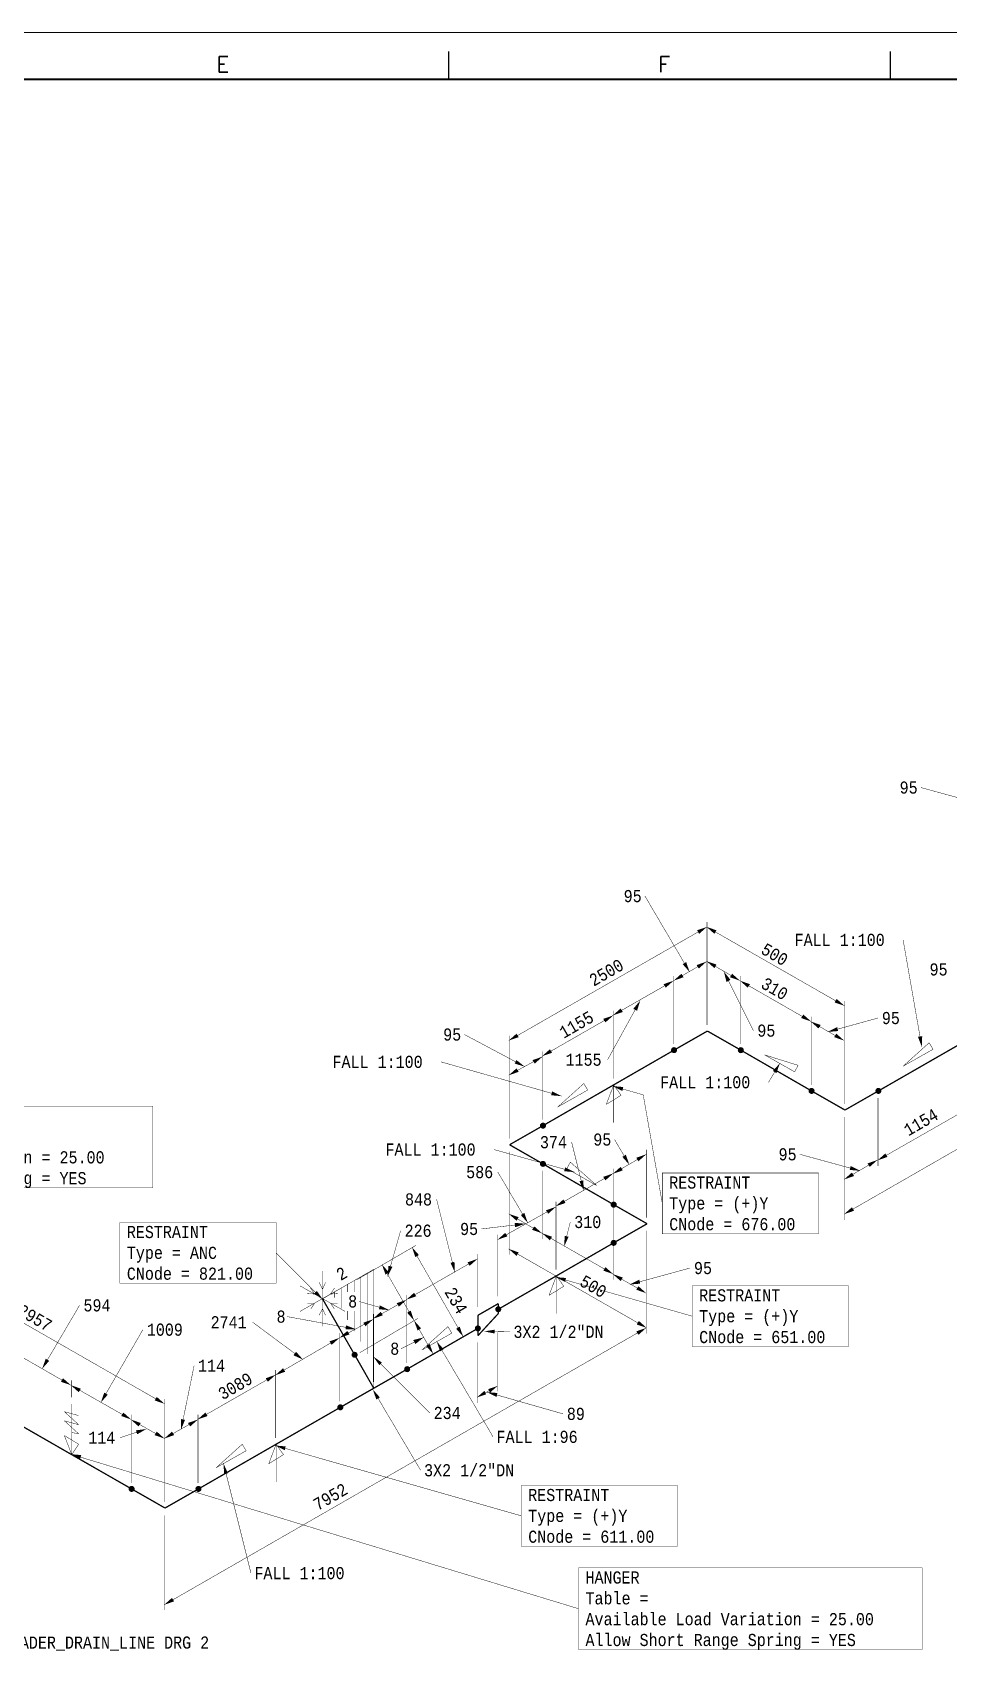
# Model space of a CAD drawing. Header units: millimetres. Extents: x 0 to 841, y 0 to 594.
# Drawn here: x 427 to 638.2, y 221.1 to 594 of the extents above; entities that cross this region are included whole.
import ezdxf

# ---------------------------------------------------------------- set-up
doc = ezdxf.new("R2010")
doc.units = ezdxf.units.MM
for name, color, linetype in [('_TITLE BLOCK', 7, 'Continuous'), ('BACKING', 7, 'Continuous'), ('DIM-LINES', 7, 'Continuous'), ('DIM-TEXT', 7, 'Continuous'), ('FITTINGS', 7, 'Continuous'), ('ISO-TEXT', 7, 'Continuous'), ('PIPE', 7, 'Continuous'), ('WELDS', 7, 'Continuous'), ('타이틀', 7, 'Continuous')]:
    doc.layers.add(name, color=color, linetype=linetype)
doc.styles.add('CG', font='romans.shx')
doc.styles.add('MONOTXT', font='monotxt.shx', dxfattribs={"height": 2.4})

# ---------------------------------------------------------------- blocks, each defined once
blk = doc.blocks.new('[SH1] A1 FORMAT')
at = {"layer": '_TITLE BLOCK', "linetype": 'Continuous', "lineweight": 0}
blk.add_line((1829.72, 594), (988.72, 594), dxfattribs=at)
at = {"layer": '_TITLE BLOCK', "lineweight": 40}
blk.add_line((1817.11, 583.16), (1002.54, 583.16), dxfattribs=at)
at = {"layer": '타이틀', "color": 7}
for p, q in [((1511.64, 589.58), (1511.64, 583.16)), ((1613.46, 589.58), (1613.46, 583.16))]:
    blk.add_line(p, q, dxfattribs=at)
at = {"layer": '타이틀', "color": 7, "style": 'CG'}
for s, p in [('E', (1458.16, 584.81, 0)), ('F', (1559.98, 584.81, 0))]:
    blk.add_text(s, height=3.6, dxfattribs=at).set_placement(p)
blk = doc.blocks.new('block8')
at = {"layer": 'ISO-TEXT'}
blk.add_hatch(color=256, dxfattribs=at).paths.add_polyline_path([(0, 0), (1.6, -1.8), (0.8, -2.3)])
at = {"layer": 'ISO-TEXT', "linetype": 'ByBlock', "const_width": 0.1}
blk.add_lwpolyline([(11, -18.599), (0, 0)], dxfattribs=at)
blk = doc.blocks.new('block9')
at = {"layer": 'ISO-TEXT'}
blk.add_hatch(color=256, dxfattribs=at).paths.add_polyline_path([(0, 0), (1.6, -1.8), (0.8, -2.3)])
at = {"layer": 'ISO-TEXT', "linetype": 'ByBlock', "const_width": 0.1}
blk.add_lwpolyline([(13, -21.999), (0, 0)], dxfattribs=at)
blk = doc.blocks.new('block10')
at = {"layer": 'ISO-TEXT'}
blk.add_hatch(color=256, dxfattribs=at).paths.add_polyline_path([(0, 0), (2.4, 0.4), (2.4, -0.5)])
at = {"layer": 'ISO-TEXT', "linetype": 'ByBlock', "const_width": 0.1}
blk.add_lwpolyline([(5.9, -0.1), (0, 0)], dxfattribs=at)
blk = doc.blocks.new('block11')
at = {"layer": 'ISO-TEXT'}
blk.add_hatch(color=256, dxfattribs=at).paths.add_polyline_path([(0, 0), (-2.4, 0.2), (-2.2, 1.1)])
at = {"layer": 'ISO-TEXT', "linetype": 'ByBlock', "const_width": 0.1}
blk.add_lwpolyline([(-18.6, 5.2), (0, 0)], dxfattribs=at)
blk = doc.blocks.new('block12')
at = {"layer": 'ISO-TEXT'}
blk.add_hatch(color=256, dxfattribs=at).paths.add_polyline_path([(0, 0), (-2.4, 0.2), (-2.201, 1.1)])
at = {"layer": 'ISO-TEXT', "linetype": 'ByBlock', "const_width": 0.1}
blk.add_lwpolyline([(-27.8, 7.9), (0, 0)], dxfattribs=at)
blk = doc.blocks.new('block13')
at = {"layer": 'ISO-TEXT'}
blk.add_hatch(color=256, dxfattribs=at).paths.add_polyline_path([(-0.001, 0), (-0.801, -2.3), (-1.601, -1.8)])
at = {"layer": 'ISO-TEXT', "linetype": 'ByBlock', "const_width": 0.1}
blk.add_lwpolyline([(-2.6, -4.4), (0, 0)], dxfattribs=at)
blk = doc.blocks.new('block14')
at = {"layer": 'ISO-TEXT'}
blk.add_hatch(color=256, dxfattribs=at).paths.add_polyline_path([(-0.001, 0), (-0.901, 2.3), (0.099, 2.4)])
at = {"layer": 'ISO-TEXT', "linetype": 'ByBlock', "const_width": 0.1}
blk.add_lwpolyline([(-4.3, 24.6), (0, 0)], dxfattribs=at)
blk = doc.blocks.new('block44')
at = {"layer": 'PIPE', "linetype": 'ByBlock', "const_width": 0.3}
blk.add_lwpolyline([(13.4, -7.7), (0, 0)], dxfattribs=at)
at = {"flags": 1}
for tag in ['Tag', 'UCI', 'Pipe Ref', 'Description', 'Key']:
    blk.add_attdef(tag, (0, 0), '', height=1, dxfattribs=at)
blk = doc.blocks.new('block45')
at = {"linetype": 'ByBlock', "const_width": 0.1}
for points in [[(0, 11.7), (0, 0)], [(-1.7, 9.9), (1.6, 6.9)], [(1.6, 9), (-1.7, 9.9)], [(-1.7, 7.8), (1.6, 4.8)], [(1.6, 6.9), (-1.7, 7.8)], [(-1.7, 4.4), (0, 0)], [(1.6, 2.4), (-1.7, 4.4)], [(1.6, 4.8), (0, 5.1)], [(0, 0), (1.6, 2.4)]]:
    blk.add_lwpolyline(points, dxfattribs=at)
at = {"flags": 1}
for tag in ['Tag', 'UCI', 'Pipe Ref', 'Description', 'Key']:
    blk.add_attdef(tag, (0, 0), '', height=1, dxfattribs=at)
blk = doc.blocks.new('block46')
at = {"layer": 'PIPE', "linetype": 'ByBlock', "const_width": 0.3}
blk.add_lwpolyline([(13.8, -7.9), (0, 0)], dxfattribs=at)
at = {"flags": 1}
for tag in ['Tag', 'UCI', 'Pipe Ref', 'Description', 'Key']:
    blk.add_attdef(tag, (0, 0), '', height=1, dxfattribs=at)
blk = doc.blocks.new('block47')
at = {"layer": 'PIPE', "linetype": 'ByBlock', "const_width": 0.3}
for points in [[(7.7, -4.4), (0, 0)], [(15.4, 0), (7.7, -4.4)]]:
    blk.add_lwpolyline(points, dxfattribs=at)
at = {"flags": 1}
for tag in ['Tag', 'UCI', 'Pipe Ref', 'Description', 'Key']:
    blk.add_attdef(tag, (0, 0), '', height=1, dxfattribs=at)
blk = doc.blocks.new('block48')
at = {"layer": 'PIPE', "linetype": 'ByBlock', "const_width": 0.3}
blk.add_lwpolyline([(17.9, 10.3), (0, 0)], dxfattribs=at)
at = {"flags": 1}
for tag in ['Tag', 'UCI', 'Pipe Ref', 'Description', 'Key']:
    blk.add_attdef(tag, (0, 0), '', height=1, dxfattribs=at)
blk = doc.blocks.new('block49')
at = {"linetype": 'ByBlock', "const_width": 0.1}
for points in [[(-1.7, -4.5), (0, 0)], [(0, 0), (1.7, -2.4)], [(0, -8.7), (0, 0)], [(1.7, -2.4), (-1.7, -4.5)]]:
    blk.add_lwpolyline(points, dxfattribs=at)
at = {"flags": 1}
for tag in ['Tag', 'UCI', 'Pipe Ref', 'Description', 'Key']:
    blk.add_attdef(tag, (0, 0), '', height=1, dxfattribs=at)
blk = doc.blocks.new('block50')
at = {"layer": 'PIPE', "linetype": 'ByBlock', "const_width": 0.3}
blk.add_lwpolyline([(14.8, 8.5), (0, 0)], dxfattribs=at)
at = {"flags": 1}
for tag in ['Tag', 'UCI', 'Pipe Ref', 'Description', 'Key']:
    blk.add_attdef(tag, (0, 0), '', height=1, dxfattribs=at)
blk = doc.blocks.new('block51')
at = {"layer": 'PIPE', "linetype": 'ByBlock', "const_width": 0.3}
for points in [[(3.3, 12.1), (7.7, 4.4)], [(15.4, 8.8), (7.7, 4.4)], [(7.7, 4.4), (0, 0)]]:
    blk.add_lwpolyline(points, dxfattribs=at)
at = {"flags": 1}
for tag in ['Tag', 'UCI', 'Pipe Ref', 'Description', 'Key']:
    blk.add_attdef(tag, (0, 0), '', height=1, dxfattribs=at)
blk = doc.blocks.new('block52')
at = {"layer": 'PIPE', "linetype": 'ByBlock', "const_width": 0.3}
blk.add_lwpolyline([(-2.456, 4.281), (0, 0)], dxfattribs=at)
at = {"flags": 1}
for tag in ['Tag', 'UCI', 'Pipe Ref', 'Description', 'Key']:
    blk.add_attdef(tag, (0, 0), '', height=1, dxfattribs=at)
blk = doc.blocks.new('block53')
at = {"layer": 'PIPE', "linetype": 'ByBlock', "const_width": 0.3}
blk.add_lwpolyline([(-4.944, 8.619), (0, 0)], dxfattribs=at)
at = {"flags": 1}
for tag in ['Tag', 'UCI', 'Pipe Ref', 'Description', 'Key']:
    blk.add_attdef(tag, (0, 0), '', height=1, dxfattribs=at)
blk = doc.blocks.new('block54')
at = {"linetype": 'ByBlock', "const_width": 0.1}
for points in [[(0, 12.7), (0, 0)], [(-5.2, 9.3), (5.2, 3.4)], [(5.2, 9.3), (-5.2, 3.4)], [(-1.8, 7.4), (-3.5, 7.5)], [(-2.8, 8.8), (-1.8, 7.4)], [(0, 8.5), (-0.8, 10.1)], [(0.7, 10.1), (0, 8.5)], [(2.8, 8.8), (1.8, 7.4)], [(1.8, 7.4), (3.5, 7.5)], [(-3.5, 5.2), (-1.9, 5.2)], [(-1.9, 5.2), (-2.7, 4)], [(0, 4), (-0.8, 2.5)], [(0.7, 2.5), (0, 4)], [(1.9, 5.2), (2.7, 4)], [(3.5, 5.2), (1.9, 5.2)]]:
    blk.add_lwpolyline(points, dxfattribs=at)
at = {"flags": 1}
for tag in ['Tag', 'UCI', 'Pipe Ref', 'Description', 'Key']:
    blk.add_attdef(tag, (0, 0), '', height=1, dxfattribs=at)
blk = doc.blocks.new('block55')
at = {"layer": 'PIPE', "linetype": 'ByBlock', "const_width": 0.3}
blk.add_lwpolyline([(16.3, 9.4), (0, 0)], dxfattribs=at)
at = {"flags": 1}
for tag in ['Tag', 'UCI', 'Pipe Ref', 'Description', 'Key']:
    blk.add_attdef(tag, (0, 0), '', height=1, dxfattribs=at)
blk = doc.blocks.new('block56')
at = {"layer": 'FITTINGS', "linetype": 'ByBlock', "const_width": 0.3}
for points in [[(4.7, 5.7), (0, 3)], [(4.7, 3.4), (4.7, 5.7)], [(0, -1.7), (4.7, 3.4)], [(0, 3), (0, 0)], [(0, 0), (0, -1.7)]]:
    blk.add_lwpolyline(points, dxfattribs=at)
at = {"flags": 1}
for tag in ['Tag', 'UCI', 'Pipe Ref', 'Description', 'Key']:
    blk.add_attdef(tag, (0, 0), '', height=1, dxfattribs=at)
blk = doc.blocks.new('block57')
at = {"layer": 'PIPE', "linetype": 'ByBlock', "const_width": 0.3}
blk.add_lwpolyline([(13.4, 7.7), (0, 0)], dxfattribs=at)
at = {"flags": 1}
for tag in ['Tag', 'UCI', 'Pipe Ref', 'Description', 'Key']:
    blk.add_attdef(tag, (0, 0), '', height=1, dxfattribs=at)
blk = doc.blocks.new('block58')
at = {"linetype": 'ByBlock', "const_width": 0.1}
for points in [[(-1.7, -4.5), (0, 0)], [(0, 0), (1.7, -2.4)], [(0, -8.7), (0, 0)], [(1.7, -2.4), (-1.7, -4.5)]]:
    blk.add_lwpolyline(points, dxfattribs=at)
at = {"flags": 1}
for tag in ['Tag', 'UCI', 'Pipe Ref', 'Description', 'Key']:
    blk.add_attdef(tag, (0, 0), '', height=1, dxfattribs=at)
blk = doc.blocks.new('block59')
at = {"layer": 'PIPE', "linetype": 'ByBlock', "const_width": 0.3}
blk.add_lwpolyline([(13.2, 7.6), (0, 0)], dxfattribs=at)
at = {"flags": 1}
for tag in ['Tag', 'UCI', 'Pipe Ref', 'Description', 'Key']:
    blk.add_attdef(tag, (0, 0), '', height=1, dxfattribs=at)
blk = doc.blocks.new('block60')
at = {"layer": 'PIPE', "linetype": 'ByBlock', "const_width": 0.3}
for points in [[(0, 8.8), (7.7, 4.4)], [(7.7, 4.4), (0, 0)]]:
    blk.add_lwpolyline(points, dxfattribs=at)
at = {"flags": 1}
for tag in ['Tag', 'UCI', 'Pipe Ref', 'Description', 'Key']:
    blk.add_attdef(tag, (0, 0), '', height=1, dxfattribs=at)
blk = doc.blocks.new('block61')
at = {"layer": 'PIPE', "linetype": 'ByBlock', "const_width": 0.3}
blk.add_lwpolyline([(-16.3, 9.4), (0, 0)], dxfattribs=at)
at = {"flags": 1}
for tag in ['Tag', 'UCI', 'Pipe Ref', 'Description', 'Key']:
    blk.add_attdef(tag, (0, 0), '', height=1, dxfattribs=at)
blk = doc.blocks.new('block62')
at = {"layer": 'PIPE', "linetype": 'ByBlock', "const_width": 0.3}
for points in [[(0, 8.8), (-7.7, 4.4)], [(-7.7, 4.4), (0, 0)]]:
    blk.add_lwpolyline(points, dxfattribs=at)
at = {"flags": 1}
for tag in ['Tag', 'UCI', 'Pipe Ref', 'Description', 'Key']:
    blk.add_attdef(tag, (0, 0), '', height=1, dxfattribs=at)
blk = doc.blocks.new('block63')
at = {"layer": 'PIPE', "linetype": 'ByBlock', "const_width": 0.3}
blk.add_lwpolyline([(16.3, 9.4), (0, 0)], dxfattribs=at)
at = {"flags": 1}
for tag in ['Tag', 'UCI', 'Pipe Ref', 'Description', 'Key']:
    blk.add_attdef(tag, (0, 0), '', height=1, dxfattribs=at)
blk = doc.blocks.new('block64')
at = {"linetype": 'ByBlock', "const_width": 0.1}
for points in [[(-1.7, -4.5), (0, 0)], [(0, 0), (1.7, -2.4)], [(0, -8.7), (0, 0)], [(1.7, -2.4), (-1.7, -4.5)]]:
    blk.add_lwpolyline(points, dxfattribs=at)
at = {"flags": 1}
for tag in ['Tag', 'UCI', 'Pipe Ref', 'Description', 'Key']:
    blk.add_attdef(tag, (0, 0), '', height=1, dxfattribs=at)
blk = doc.blocks.new('block65')
at = {"layer": 'PIPE', "linetype": 'ByBlock', "const_width": 0.3}
blk.add_lwpolyline([(13.9, 8), (0, 0)], dxfattribs=at)
at = {"flags": 1}
for tag in ['Tag', 'UCI', 'Pipe Ref', 'Description', 'Key']:
    blk.add_attdef(tag, (0, 0), '', height=1, dxfattribs=at)
blk = doc.blocks.new('block66')
at = {"layer": 'PIPE', "linetype": 'ByBlock', "const_width": 0.3}
for points in [[(7.7, 4.4), (0, 0)], [(15.4, 0), (7.7, 4.4)]]:
    blk.add_lwpolyline(points, dxfattribs=at)
at = {"flags": 1}
for tag in ['Tag', 'UCI', 'Pipe Ref', 'Description', 'Key']:
    blk.add_attdef(tag, (0, 0), '', height=1, dxfattribs=at)
blk = doc.blocks.new('block67')
at = {"layer": 'PIPE', "linetype": 'ByBlock', "const_width": 0.3}
blk.add_lwpolyline([(16.3, -9.4), (0, 0)], dxfattribs=at)
at = {"flags": 1}
for tag in ['Tag', 'UCI', 'Pipe Ref', 'Description', 'Key']:
    blk.add_attdef(tag, (0, 0), '', height=1, dxfattribs=at)
blk = doc.blocks.new('block68')
at = {"layer": 'PIPE', "linetype": 'ByBlock', "const_width": 0.3}
for points in [[(7.7, -4.4), (0, 0)], [(15.4, 0), (7.7, -4.4)]]:
    blk.add_lwpolyline(points, dxfattribs=at)
at = {"flags": 1}
for tag in ['Tag', 'UCI', 'Pipe Ref', 'Description', 'Key']:
    blk.add_attdef(tag, (0, 0), '', height=1, dxfattribs=at)
blk = doc.blocks.new('block69')
at = {"layer": 'PIPE', "linetype": 'ByBlock', "const_width": 0.3}
blk.add_lwpolyline([(20.9, 12), (0, 0)], dxfattribs=at)
at = {"flags": 1}
for tag in ['Tag', 'UCI', 'Pipe Ref', 'Description', 'Key']:
    blk.add_attdef(tag, (0, 0), '', height=1, dxfattribs=at)
blk = doc.blocks.new('block140')
at = {"layer": 'WELDS'}
h = blk.add_hatch(color=256, dxfattribs=at)
edge = h.paths.add_edge_path(flags=0)
edge.add_arc((0, 0), 0.7, 0, 360)
at = {"flags": 1}
for tag in ['Tag', 'UCI', 'Pipe Ref', 'Description', 'Key']:
    blk.add_attdef(tag, (0, 0), '', height=1, dxfattribs=at)
blk = doc.blocks.new('block141')
at = {"layer": 'WELDS'}
h = blk.add_hatch(color=256, dxfattribs=at)
edge = h.paths.add_edge_path(flags=0)
edge.add_arc((0, 0), 0.7, 0, 360)
at = {"flags": 1}
for tag in ['Tag', 'UCI', 'Pipe Ref', 'Description', 'Key']:
    blk.add_attdef(tag, (0, 0), '', height=1, dxfattribs=at)
blk = doc.blocks.new('block142')
at = {"layer": 'WELDS'}
h = blk.add_hatch(color=256, dxfattribs=at)
edge = h.paths.add_edge_path(flags=0)
edge.add_arc((0, 0), 0.7, 0, 360)
at = {"flags": 1}
for tag in ['Tag', 'UCI', 'Pipe Ref', 'Description', 'Key']:
    blk.add_attdef(tag, (0, 0), '', height=1, dxfattribs=at)
blk = doc.blocks.new('block143')
at = {"layer": 'WELDS'}
h = blk.add_hatch(color=256, dxfattribs=at)
edge = h.paths.add_edge_path(flags=0)
edge.add_arc((0, 0), 0.7, 0, 360)
at = {"flags": 1}
for tag in ['Tag', 'UCI', 'Pipe Ref', 'Description', 'Key']:
    blk.add_attdef(tag, (0, 0), '', height=1, dxfattribs=at)
blk = doc.blocks.new('block144')
at = {"layer": 'WELDS'}
h = blk.add_hatch(color=256, dxfattribs=at)
edge = h.paths.add_edge_path(flags=0)
edge.add_arc((0, 0), 0.7, 0, 360)
at = {"flags": 1}
for tag in ['Tag', 'UCI', 'Pipe Ref', 'Description', 'Key']:
    blk.add_attdef(tag, (0, 0), '', height=1, dxfattribs=at)
blk = doc.blocks.new('block145')
at = {"layer": 'WELDS'}
h = blk.add_hatch(color=256, dxfattribs=at)
edge = h.paths.add_edge_path(flags=0)
edge.add_arc((0, 0), 0.7, 0, 360)
at = {"flags": 1}
for tag in ['Tag', 'UCI', 'Pipe Ref', 'Description', 'Key']:
    blk.add_attdef(tag, (0, 0), '', height=1, dxfattribs=at)
blk = doc.blocks.new('block146')
at = {"layer": 'WELDS'}
h = blk.add_hatch(color=256, dxfattribs=at)
edge = h.paths.add_edge_path(flags=0)
edge.add_arc((0, 0), 0.7, 0, 360)
at = {"flags": 1}
for tag in ['Tag', 'UCI', 'Pipe Ref', 'Description', 'Key']:
    blk.add_attdef(tag, (0, 0), '', height=1, dxfattribs=at)
blk = doc.blocks.new('block147')
at = {"layer": 'WELDS'}
h = blk.add_hatch(color=256, dxfattribs=at)
edge = h.paths.add_edge_path(flags=0)
edge.add_arc((0, 0), 0.7, 0, 360)
at = {"flags": 1}
for tag in ['Tag', 'UCI', 'Pipe Ref', 'Description', 'Key']:
    blk.add_attdef(tag, (0, 0), '', height=1, dxfattribs=at)
blk = doc.blocks.new('block148')
at = {"layer": 'WELDS'}
h = blk.add_hatch(color=256, dxfattribs=at)
edge = h.paths.add_edge_path(flags=0)
edge.add_arc((0, 0), 0.7, 0, 360)
at = {"flags": 1}
for tag in ['Tag', 'UCI', 'Pipe Ref', 'Description', 'Key']:
    blk.add_attdef(tag, (0, 0), '', height=1, dxfattribs=at)
blk = doc.blocks.new('block149')
at = {"layer": 'WELDS'}
h = blk.add_hatch(color=256, dxfattribs=at)
edge = h.paths.add_edge_path(flags=0)
edge.add_arc((0, 0), 0.7, 0, 360)
at = {"flags": 1}
for tag in ['Tag', 'UCI', 'Pipe Ref', 'Description', 'Key']:
    blk.add_attdef(tag, (0, 0), '', height=1, dxfattribs=at)
blk = doc.blocks.new('block150')
at = {"layer": 'WELDS'}
h = blk.add_hatch(color=256, dxfattribs=at)
edge = h.paths.add_edge_path(flags=0)
edge.add_arc((0, 0), 0.7, 0, 360)
at = {"flags": 1}
for tag in ['Tag', 'UCI', 'Pipe Ref', 'Description', 'Key']:
    blk.add_attdef(tag, (0, 0), '', height=1, dxfattribs=at)
blk = doc.blocks.new('block151')
at = {"layer": 'WELDS'}
h = blk.add_hatch(color=256, dxfattribs=at)
edge = h.paths.add_edge_path(flags=0)
edge.add_arc((0, 0), 0.7, 0, 360)
at = {"flags": 1}
for tag in ['Tag', 'UCI', 'Pipe Ref', 'Description', 'Key']:
    blk.add_attdef(tag, (0, 0), '', height=1, dxfattribs=at)
blk = doc.blocks.new('block152')
at = {"layer": 'WELDS'}
h = blk.add_hatch(color=256, dxfattribs=at)
edge = h.paths.add_edge_path(flags=0)
edge.add_arc((0, 0), 0.7, 0, 360)
at = {"flags": 1}
for tag in ['Tag', 'UCI', 'Pipe Ref', 'Description', 'Key']:
    blk.add_attdef(tag, (0, 0), '', height=1, dxfattribs=at)
blk = doc.blocks.new('block153')
at = {"layer": 'WELDS'}
h = blk.add_hatch(color=256, dxfattribs=at)
edge = h.paths.add_edge_path(flags=0)
edge.add_arc((0, 0), 0.7, 0, 360)
at = {"flags": 1}
for tag in ['Tag', 'UCI', 'Pipe Ref', 'Description', 'Key']:
    blk.add_attdef(tag, (0, 0), '', height=1, dxfattribs=at)
blk = doc.blocks.new('block154')
at = {"layer": 'WELDS'}
h = blk.add_hatch(color=256, dxfattribs=at)
edge = h.paths.add_edge_path(flags=0)
edge.add_arc((0, 0), 0.7, 0, 360)
at = {"flags": 1}
for tag in ['Tag', 'UCI', 'Pipe Ref', 'Description', 'Key']:
    blk.add_attdef(tag, (0, 0), '', height=1, dxfattribs=at)
blk = doc.blocks.new('block189')
at = {"layer": 'ISO-TEXT'}
blk.add_hatch(color=256, dxfattribs=at).paths.add_polyline_path([(-92.2, -60.6), (-92.2, -58.2), (-91.3, -58.3)])
at = {"layer": 'ISO-TEXT', "const_width": 0.1}
blk.add_lwpolyline([(-79.2, 0), (-79.2, 18.8), (0, 18.8), (0, 0)], close=True, dxfattribs=at)
at = {"flags": 1}
for tag in ['Pipe Ref', 'Description']:
    blk.add_attdef(tag, (0, 0), '', height=1, dxfattribs=at)
at = {"layer": 'ISO-TEXT', "style": 'MONOTXT', "width": 0.8571}
for s, p in [('HANGER', (-77.599, 15.201)), ('Table =', (-77.599, 10.401)), ('Available Load Variation = 25.00', (-77.599, 5.601)), ('Allow Short Range Spring = YES', (-77.599, 0.801))]:
    blk.add_text(s, height=2.8, dxfattribs=at).set_placement(p)
blk = doc.blocks.new('block192')
at = {"layer": 'ISO-TEXT'}
blk.add_hatch(color=256, dxfattribs=at).paths.add_polyline_path([(-196.199, 45), (-193.799, 44.8), (-194.099, 43.8)])
at = {"layer": 'ISO-TEXT', "const_width": 0.1}
blk.add_lwpolyline([(-79.199, 0), (-79.199, 18.8), (0, 18.8), (0, 0)], close=True, dxfattribs=at)
at = {"flags": 1}
for tag in ['Pipe Ref', 'Description']:
    blk.add_attdef(tag, (0, 0), '', height=1, dxfattribs=at)
at = {"layer": 'ISO-TEXT', "style": 'MONOTXT', "width": 0.8571}
for s, p in [('HANGER', (-77.598, 15.201)), ('Table =', (-77.598, 10.401)), ('Available Load Variation = 25.00', (-77.598, 5.601)), ('Allow Short Range Spring = YES', (-77.598, 0.801))]:
    blk.add_text(s, height=2.8, dxfattribs=at).set_placement(p)
blk = doc.blocks.new('block193')
at = {"layer": 'ISO-TEXT'}
blk.add_hatch(color=256, dxfattribs=at).paths.add_polyline_path([(0, -0.001), (2.4, -0.201), (2.2, -1.101)])
at = {"layer": 'ISO-TEXT', "linetype": 'ByBlock', "const_width": 0.1}
blk.add_lwpolyline([(56.7, -16.2), (0, 0)], dxfattribs=at)
at = {"layer": 'ISO-TEXT', "const_width": 0.1}
blk.add_lwpolyline([(56.7, -23.201), (56.7, -9.201), (92.699, -9.201), (92.699, -23.201)], close=True, dxfattribs=at)
at = {"flags": 1}
for tag in ['Pipe Ref', 'Description']:
    blk.add_attdef(tag, (0, 0), '', height=1, dxfattribs=at)
at = {"layer": 'ISO-TEXT', "style": 'MONOTXT', "width": 0.8571}
for s, p in [('RESTRAINT', (58.301, -12.8)), ('Type = (+)Y', (58.301, -17.6)), ('CNode = 611.00', (58.301, -22.4))]:
    blk.add_text(s, height=2.8, dxfattribs=at).set_placement(p)
blk = doc.blocks.new('block194')
at = {"layer": 'ISO-TEXT'}
blk.add_hatch(color=256, dxfattribs=at).paths.add_polyline_path([(0, 0), (-2, 1.4), (-1.4, 2)])
at = {"layer": 'ISO-TEXT', "const_width": 0.1}
blk.add_lwpolyline([(-46.8, 3.8), (-46.8, 17.8), (-10.8, 17.8), (-10.8, 3.8)], close=True, dxfattribs=at)
at = {"layer": 'ISO-TEXT', "linetype": 'ByBlock', "const_width": 0.1}
blk.add_lwpolyline([(-10.8, 10.8), (0, 0)], dxfattribs=at)
at = {"flags": 1}
for tag in ['Pipe Ref', 'Description']:
    blk.add_attdef(tag, (0, 0), '', height=1, dxfattribs=at)
at = {"layer": 'ISO-TEXT', "style": 'MONOTXT', "width": 0.8571}
for s, p in [('RESTRAINT', (-45.199, 14.201)), ('Type = ANC', (-45.199, 9.401)), ('CNode = 821.00', (-45.199, 4.601))]:
    blk.add_text(s, height=2.8, dxfattribs=at).set_placement(p)
blk = doc.blocks.new('block195')
at = {"layer": 'ISO-TEXT'}
blk.add_hatch(color=256, dxfattribs=at).paths.add_polyline_path([(-0.001, 0), (2.399, -0.2), (2.2, -1.1)])
at = {"layer": 'ISO-TEXT', "linetype": 'ByBlock', "const_width": 0.1}
blk.add_lwpolyline([(31.5, -9), (0, 0)], dxfattribs=at)
at = {"layer": 'ISO-TEXT', "const_width": 0.1}
blk.add_lwpolyline([(31.499, -16), (31.499, -2), (67.499, -2), (67.499, -16)], close=True, dxfattribs=at)
at = {"flags": 1}
for tag in ['Pipe Ref', 'Description']:
    blk.add_attdef(tag, (0, 0), '', height=1, dxfattribs=at)
at = {"layer": 'ISO-TEXT', "style": 'MONOTXT', "width": 0.8571}
for s, p in [('RESTRAINT', (33.101, -5.599)), ('Type = (+)Y', (33.101, -10.399)), ('CNode = 651.00', (33.101, -15.199))]:
    blk.add_text(s, height=2.8, dxfattribs=at).set_placement(p)
blk = doc.blocks.new('block196')
at = {"layer": 'ISO-TEXT'}
blk.add_hatch(color=256, dxfattribs=at).paths.add_polyline_path([(-0.001, 0), (2.399, -0.2), (2.199, -1.1)])
at = {"layer": 'ISO-TEXT', "linetype": 'ByBlock', "const_width": 0.1}
blk.add_lwpolyline([(7, -2), (0, 0)], dxfattribs=at)
at = {"layer": 'ISO-TEXT', "const_width": 0.1}
blk.add_lwpolyline([(11.399, -34), (11.399, -20), (47.399, -20), (47.399, -34)], close=True, dxfattribs=at)
at = {"flags": 1}
for tag in ['Pipe Ref', 'Description']:
    blk.add_attdef(tag, (0, 0), '', height=1, dxfattribs=at)
at = {"layer": 'ISO-TEXT', "style": 'MONOTXT', "width": 0.8571}
for s, p in [('RESTRAINT', (13.001, -23.599)), ('Type = (+)Y', (13.001, -28.399)), ('CNode = 676.00', (13.001, -33.199))]:
    blk.add_text(s, height=2.8, dxfattribs=at).set_placement(p)

msp = doc.modelspace()

# ---------------------------------------------------------------- hatches: boundary and pattern name
at = {"layer": 'DIM-LINES'}
for points in [[(582.5, 387.9), (580.7, 386.3), (580.2, 387.1)], [(582.4, 387.9), (584.7, 387.1), (584.2, 386.3)], [(574.8, 375.5), (576.6, 377.1), (577.1, 376.3)], [(578.5, 377.5), (576.9, 379.3), (577.7, 379.8)], [(582.4, 379.9), (580.6, 378.3), (580.1, 379.1)], [(582.4, 380), (584.7, 379.2), (584.2, 378.4)], [(586.4, 377.6), (587.9, 375.7), (587, 375.2)], [(590.1, 375.5), (587.8, 376.3), (588.3, 377.1)], [(574.8, 375.5), (573, 373.9), (572.5, 374.7)], [(590.1, 375.5), (592.4, 374.7), (591.9, 373.9)], [(567.1, 370.9), (566.4, 368.6), (565.5, 369)], [(614.2, 369.7), (611.9, 370.5), (612.4, 371.3)], [(560.9, 367.5), (559.1, 365.9), (558.6, 366.7)], [(560.8, 367.5), (562.6, 369.1), (563.1, 368.3)], [(606.5, 366.1), (604.2, 366.9), (604.7, 367.7)], [(606.4, 366.1), (608.7, 365.3), (608.2, 364.5)], [(536.8, 361.7), (538.6, 363.3), (539.1, 362.5)], [(610.3, 363.7), (612.5, 364.8), (612.7, 363.9)], [(614.1, 361.7), (611.8, 362.5), (612.3, 363.3)], [(544.6, 358), (542.8, 356.4), (542.3, 357.2)], [(544.5, 358.1), (546.3, 359.7), (546.8, 358.9)], [(536.8, 353.7), (538.6, 355.3), (539.1, 354.5)], [(540.5, 355.7), (538.2, 356.4), (538.6, 357.2)], [(621.8, 334.1), (623.6, 335.7), (624.1, 334.9)], [(560.8, 331), (562.6, 332.6), (563.1, 331.8)], [(564.6, 333.1), (563, 334.9), (563.8, 335.4)], [(568.5, 335.5), (566.7, 333.9), (566.2, 334.7)], [(617.8, 331.7), (615.4, 331.9), (615.6, 332.8)], [(621.8, 334.2), (620, 332.6), (619.5, 333.4)], [(554.1, 327.1), (553.1, 329.3), (554, 329.5)], [(560.9, 331.1), (559.1, 329.5), (558.6, 330.3)], [(614.1, 329.7), (615.9, 331.3), (616.4, 330.5)], [(547.6, 323.5), (549.4, 325.1), (549.9, 324.3)], [(536.8, 321.8), (539.1, 321), (538.6, 320.2)], [(541.2, 319.7), (539.6, 321.5), (540.4, 322)], [(547.7, 323.4), (545.9, 321.8), (545.4, 322.6)], [(614.1, 321.7), (615.9, 323.3), (616.4, 322.5)], [(534.2, 315.8), (536, 317.4), (536.5, 316.6)], [(540.6, 319.5), (538.3, 318.7), (538.2, 319.7)], [(544.5, 317.3), (542.2, 318.1), (542.7, 318.9)], [(544.5, 317.3), (546.8, 316.5), (546.3, 315.7)], [(514.5, 314.1), (516.1, 312.3), (515.3, 311.8)], [(536.8, 313.7), (539.1, 312.9), (538.6, 312.1)], [(549.6, 314.3), (549.7, 316.7), (550.6, 316.5)], [(507.6, 310.1), (509.2, 308.3), (508.4, 307.8)], [(508.9, 307.4), (509.1, 309.8), (510, 309.6)], [(524.4, 308.3), (523.4, 310.5), (524.3, 310.7)], [(529.6, 311.4), (527.8, 309.8), (527.3, 310.6)], [(560.9, 307.9), (558.6, 308.7), (559.1, 309.5)], [(560.8, 307.9), (563.1, 307.1), (562.6, 306.3)], [(564.7, 305.5), (566.9, 306.6), (567.1, 305.7)], [(513.2, 302), (515, 303.6), (515.5, 302.8)], [(568.5, 303.5), (566.2, 304.3), (566.7, 305.1)], [(505.5, 297.6), (507.3, 299.2), (507.8, 298.4)], [(509.3, 299.6), (506.9, 299.8), (507.1, 300.7)], [(513.3, 302), (511.5, 300.4), (511, 301.2)], [(515, 297.2), (513.4, 299), (514.2, 299.5)], [(497.8, 293.2), (499.6, 294.8), (500.1, 294)], [(501.6, 295.2), (499.2, 295.2), (499.3, 296.1)], [(505.6, 297.5), (503.8, 295.9), (503.3, 296.7)], [(515, 297.2), (516.6, 295.4), (515.8, 294.9)], [(526.3, 293.5), (524.7, 295.3), (525.5, 295.8)], [(568.5, 295.5), (566.7, 293.9), (566.2, 294.7)], [(568.6, 295.5), (566.3, 296.3), (566.8, 297.1)], [(497.8, 293.2), (496, 291.6), (495.5, 292.4)], [(517.2, 293.3), (515.3, 291.8), (514.8, 292.7)], [(519.4, 289.5), (517.8, 291.3), (518.6, 291.8)], [(429.3, 286.1), (430.1, 288.4), (430.9, 287.9)], [(489.4, 288.2), (487.2, 289.2), (487.8, 290)], [(505.6, 288.9), (507.6, 287.5), (507, 286.9)], [(435.9, 282.3), (433.6, 283.1), (434.1, 283.9)], [(483.1, 284.7), (481.3, 283.1), (480.8, 283.9)], [(483, 284.6), (484.8, 286.2), (485.3, 285.4)], [(435.9, 282.3), (438.2, 281.5), (437.7, 280.7)], [(442.8, 278.3), (443.6, 280.6), (444.4, 280.1)], [(529.5, 279.5), (531.2, 281), (531.6, 280.2)], [(531.8, 280.7), (534.2, 280.5), (534, 279.6)], [(534.2, 282.1), (532.5, 280.6), (532.1, 281.4)], [(449.8, 274.4), (447.5, 275.2), (448, 276)], [(457.5, 278), (455.2, 278.8), (455.7, 279.6)], [(465.1, 274.4), (466.9, 276), (467.4, 275.2)], [(449.7, 274.4), (452, 273.6), (451.5, 272.8)], [(453.3, 272.2), (451.2, 271), (450.9, 271.9)], [(461.3, 272.1), (461.3, 274.5), (462.2, 274.3)], [(465.2, 274.4), (463.4, 272.8), (462.9, 273.6)], [(457.5, 270), (455.2, 270.8), (455.7, 271.6)], [(457.4, 270), (459.2, 271.6), (459.7, 270.8)], [(457.4, 231.7), (459.2, 233.3), (459.7, 232.5)]]:
    msp.add_hatch(color=256, dxfattribs=at).paths.add_polyline_path(points)
at = {"layer": 'ISO-TEXT'}
msp.add_hatch(color=256, dxfattribs=at).paths.add_polyline_path([(471.1, 264.2), (472.1, 262), (471.2, 261.8)])

# ---------------------------------------------------------------- linework, layer by layer
at = {"linetype": 'ByBlock', "const_width": 0.1}
for points in [[(602.7, 354.5), (595.8, 358.4)], [(595.8, 358.4), (603.5, 356)], [(627.7, 355.8), (633.7, 361.2)], [(634.6, 359.7), (627.7, 355.8)], [(633.7, 361.2), (634.6, 359.7)], [(603.5, 356), (602.7, 354.5)], [(548.1, 346.4), (554.1, 351.8)], [(554.1, 351.8), (555, 350.3)], [(555, 350.3), (548.1, 346.4)], [(551, 333.7), (550.2, 332.2)], [(550.2, 332.2), (557.1, 328.3)], [(557.1, 328.3), (551, 333.7)], [(516.8, 290.4), (522.8, 295.8)], [(522.8, 295.8), (523.7, 294.3)], [(523.7, 294.3), (516.8, 290.4)], [(469.4, 263.3), (475.4, 268.7)], [(475.4, 268.7), (476.3, 267.2)], [(476.3, 267.2), (469.4, 263.3)]]:
    msp.add_lwpolyline(points, dxfattribs=at)
at = {"layer": 'BACKING', "linetype": 'ByBlock', "const_width": 0.1}
for points in [[(505.7, 309), (493.9, 302.2)], [(501.2, 306.4), (501.2, 303.8)], [(502.7, 307.2), (502.7, 292.3)], [(504.2, 308.1), (504.2, 289.5)], [(505.7, 281.6), (505.7, 309)], [(505.7, 281.6), (505.7, 309)], [(496.7, 303.8), (496.7, 302.5)], [(498.2, 304.6), (498.2, 299.9)], [(499.7, 305.5), (499.7, 303.8)], [(499.7, 299.4), (499.7, 297.3)], [(501.2, 299.4), (501.2, 294.7)]]:
    msp.add_lwpolyline(points, dxfattribs=at)
at = {"layer": 'DIM-LINES', "linetype": 'ByBlock', "const_width": 0.1}
for points in [[(631.8, 420), (645.7, 416.2)], [(568.2, 395), (578.5, 377.5)], [(582.5, 387.9), (536.8, 361.7)], [(614.2, 369.7), (582.4, 387.9)], [(582.5, 365.3), (582.5, 389)], [(582.4, 379.9), (574.8, 375.5)], [(574.8, 360.9), (574.8, 376.6)], [(590.1, 375.5), (582.4, 380)], [(593.2, 364), (586.4, 377.6)], [(590.2, 360.9), (590.2, 376.6)], [(574.8, 375.5), (560.8, 367.5)], [(606.5, 366.1), (590.1, 375.5)], [(559.6, 357.3), (567.1, 370.9)], [(614.2, 347.1), (614.2, 370.8)], [(560.9, 367.5), (544.5, 358.1)], [(560.9, 352.9), (560.9, 368.6)], [(614.1, 361.7), (606.4, 366.1)], [(606.5, 351.5), (606.5, 367.2)], [(621.9, 366.9), (610.3, 363.7)], [(526.6, 363.1), (540.5, 355.7)], [(536.9, 339.1), (536.9, 362.8)], [(544.6, 358), (536.8, 353.7)], [(544.6, 343.5), (544.6, 359.2)], [(673.8, 356), (614.1, 321.7)], [(621.9, 348.5), (621.9, 332.8)], [(614.2, 344.1), (614.2, 320.4)], [(642.8, 346.1), (621.8, 334.1)], [(536.9, 336.1), (536.9, 312.4)], [(551.3, 338.3), (554.1, 327.1)], [(561.2, 338.9), (564.6, 333.1)], [(568.6, 320.9), (568.6, 336.6)], [(568.5, 335.5), (560.8, 331)], [(560.9, 316.5), (560.9, 332.2)], [(603.9, 335.5), (617.8, 331.7)], [(621.8, 334.2), (614.1, 329.7)], [(534.3, 331.4), (541.2, 319.7)], [(544.6, 331.7), (544.6, 316)], [(560.9, 331.1), (547.6, 323.5)], [(520.2, 325.1), (524.4, 308.3)], [(547.7, 308.9), (547.7, 324.6)], [(547.7, 323.4), (534.2, 315.8)], [(544.5, 317.3), (536.8, 321.8)], [(560.9, 322.3), (560.9, 306.6)], [(511.9, 317.9), (508.9, 307.4)], [(530.5, 318.3), (540.6, 319.5)], [(534.3, 302.8), (534.3, 317)], [(560.9, 307.9), (544.5, 317.3)], [(551, 319.9), (549.6, 314.3)], [(568.5, 317.9), (568.5, 294.2)], [(501.8, 306.6), (515.4, 314.5)], [(526.3, 293.5), (514.5, 314.1)], [(568.6, 295.5), (536.8, 313.7)], [(457.5, 278), (398.5, 311.8)], [(515, 297.2), (507.6, 310.1)], [(529.6, 311.4), (513.2, 302)], [(529.6, 300.3), (529.6, 312.5)], [(568.5, 303.5), (560.8, 307.9)], [(578.6, 309.3), (564.7, 305.5)], [(513.3, 302), (505.5, 297.6)], [(513.3, 287.4), (513.3, 303.1)], [(437.9, 300.7), (429.3, 286.1)], [(502.3, 301.6), (509.3, 299.6)], [(505.6, 283), (505.6, 298.7)], [(452.5, 295.1), (442.8, 278.3)], [(568.5, 295.5), (457.4, 231.7)], [(477.8, 296.8), (489.4, 288.2)], [(485.8, 298.1), (501.6, 295.2)], [(505.6, 297.5), (497.8, 293.2)], [(502.5, 289.8), (515.9, 297.7)], [(519.4, 289.5), (515, 297.2)], [(497.8, 293.2), (483, 284.6)], [(497.9, 278.6), (497.9, 294.3)], [(512, 290.7), (517.2, 293.3)], [(525.3, 292.9), (527.3, 294)], [(529.6, 292.2), (529.6, 278.2)], [(534.3, 294.5), (534.3, 280.9)], [(435.9, 282.3), (422.5, 290)], [(518.6, 275.9), (505.6, 288.9)], [(518.4, 288.9), (520.4, 290)], [(436, 279.5), (436, 283.4)], [(464.3, 286.8), (461.3, 272.1)], [(483.1, 284.7), (465.1, 274.4)], [(483.1, 270.1), (483.1, 285.8)], [(449.8, 274.4), (435.9, 282.3)], [(534.2, 282.1), (529.5, 279.5)], [(549.3, 275.7), (531.8, 280.7)], [(457.5, 255.4), (457.5, 279.1)], [(447.2, 270.2), (453.3, 272.2)], [(457.5, 270), (449.7, 274.4)], [(449.8, 259.8), (449.8, 275.5)], [(465.2, 274.4), (457.4, 270)], [(465.2, 259.8), (465.2, 275.5)], [(457.4, 252.3), (457.4, 230.5)]]:
    msp.add_lwpolyline(points, dxfattribs=at)
at = {"layer": 'ISO-TEXT', "linetype": 'ByBlock', "const_width": 0.1}
for points in [[(572.2, 324.2), (567.8, 349.2)], [(552.9, 230.8), (435.9, 266.4)], [(471.1, 264.2), (477.4, 239)]]:
    msp.add_lwpolyline(points, dxfattribs=at)

# ---------------------------------------------------------------- block references
for name, p in [('[SH1] A1 FORMAT', (-988.72, 0)), ('block64', (561, 351.5)), ('block54', (493.9, 295.9)), ('block58', (547.8, 307.5)), ('block45', (436.1, 266.3)), ('block49', (483.2, 268.7))]:
    msp.add_blockref(name, p)
at = {"layer": 'FITTINGS'}
msp.add_blockref('block56', (529.7, 295.4), dxfattribs=at)
at = {"layer": 'ISO-TEXT'}
for name, p in [('block14', (632, 360.3)), ('block12', (549, 348.9)), ('block13', (599.3, 356.5)), ('block196', (560.8, 351.2)), ('block189', (454.8, 327.8)), ('block11', (552, 331.4)), ('block194', (494, 302)), ('block195', (547.6, 307.2)), ('block10', (531.2, 294.7)), ('block9', (520.2, 292.4)), ('block8', (505.5, 281.3)), ('block192', (632.1, 221.4)), ('block193', (483, 268.4))]:
    msp.add_blockref(name, p, dxfattribs=at)
at = {"layer": 'PIPE'}
for name, p in [('block66', (574.9, 359.5)), ('block69', (622, 350.1)), ('block65', (561, 351.5)), ('block67', (590.3, 359.5)), ('block63', (544.7, 342.1)), ('block68', (606.6, 350.1)), ('block62', (544.7, 333.3)), ('block61', (561, 323.9)), ('block60', (561, 315.1)), ('block59', (547.8, 307.5)), ('block57', (534.4, 299.8)), ('block53', (498.84, 293.58)), ('block55', (513.4, 286)), ('block52', (501.3, 289.3)), ('block51', (498, 277.2)), ('block50', (483.2, 268.7)), ('block44', (422.7, 274)), ('block48', (465.3, 258.4)), ('block46', (436.1, 266.3)), ('block47', (449.9, 258.4))]:
    msp.add_blockref(name, p, dxfattribs=at)
at = {"layer": 'WELDS'}
for name, p in [('block151', (574.9, 359.5)), ('block152', (590.3, 359.5)), ('block153', (606.6, 350.1)), ('block154', (622, 350.1)), ('block150', (544.7, 342.1)), ('block149', (544.7, 333.3)), ('block148', (561, 323.9)), ('block147', (561, 315.1)), ('block146', (534.4, 299.8)), ('block145', (529.7, 295.4)), ('block143', (501.3, 289.3)), ('block144', (513.4, 286)), ('block142', (498, 277.2)), ('block140', (449.9, 258.4)), ('block141', (465.3, 258.4))]:
    msp.add_blockref(name, p, dxfattribs=at)

# ---------------------------------------------------------------- texts
at = {"layer": 'DIM-TEXT', "style": 'MONOTXT', "width": 0.8571}
for s, p in [('95', (626.9, 418.6)), ('95', (563.3, 393.6)), ('95', (633.8, 376.7)), ('95', (594.1, 362.6)), ('95', (622.8, 365.5)), ('95', (521.7, 361.7)), ('1155', (549.9, 355.9)), ('374', (544, 336.9)), ('95', (556.3, 337.5)), ('95', (599, 334.1)), ('586', (527, 330)), ('848', (512.9, 323.7)), ('310', (551.9, 318.5)), ('226', (512.8, 316.5)), ('95', (525.6, 316.9)), ('95', (579.5, 307.9)), ('594', (438.8, 299.3)), ('8', (499.8, 300.2)), ('8', (483.3, 296.7)), ('1009', (453.4, 293.7)), ('2741', (468.1, 295.4)), ('8', (509.5, 289.3)), ('114', (465.2, 285.4)), ('234', (519.5, 274.5)), ('89', (550.2, 274.3)), ('114', (439.9, 268.8))]:
    msp.add_text(s, height=2.8, dxfattribs=at).set_placement(p)
for s, rotation, p in [('500', -30, (594.7, 381.9)), ('2500', 30, (556.4, 374.1)), ('310', -30, (594.7, 374)), ('1155', 30, (549.5, 362.1)), ('1154', 30, (628.9, 339.6)), ('2', 30, (498.1, 306.3)), ('500', -30, (552.9, 305.4)), ('234', -60, (521.9, 303.8)), ('2957', -30, (423.3, 298.7)), ('3089', 30, (470.9, 278.8)), ('7952', 30, (492.8, 253.3))]:
    msp.add_text(s, height=2.8, rotation=rotation, dxfattribs=at).set_placement(p)
at = {"layer": 'ISO-TEXT', "style": 'MONOTXT', "width": 0.8571}
for s, p in [('FALL 1:100', (602.7, 383.5)), ('FALL 1:100', (496.2, 355.4)), ('FALL 1:100', (571.7, 350.7)), ('FALL 1:100', (508.4, 335.2)), ('3X2 1/2"DN', (537.9, 293.2)), ('FALL 1:96', (534, 269)), ('3X2 1/2"DN', (517.3, 261.3)), ('FALL 1:100', (478.2, 237.6)), ('01_FURNACE_INLET_WALL_HEADER_DRAIN_LINE DRG 2', (374.3, 221.6))]:
    msp.add_text(s, height=2.8, dxfattribs=at).set_placement(p)

doc.saveas('drawing.dxf')
